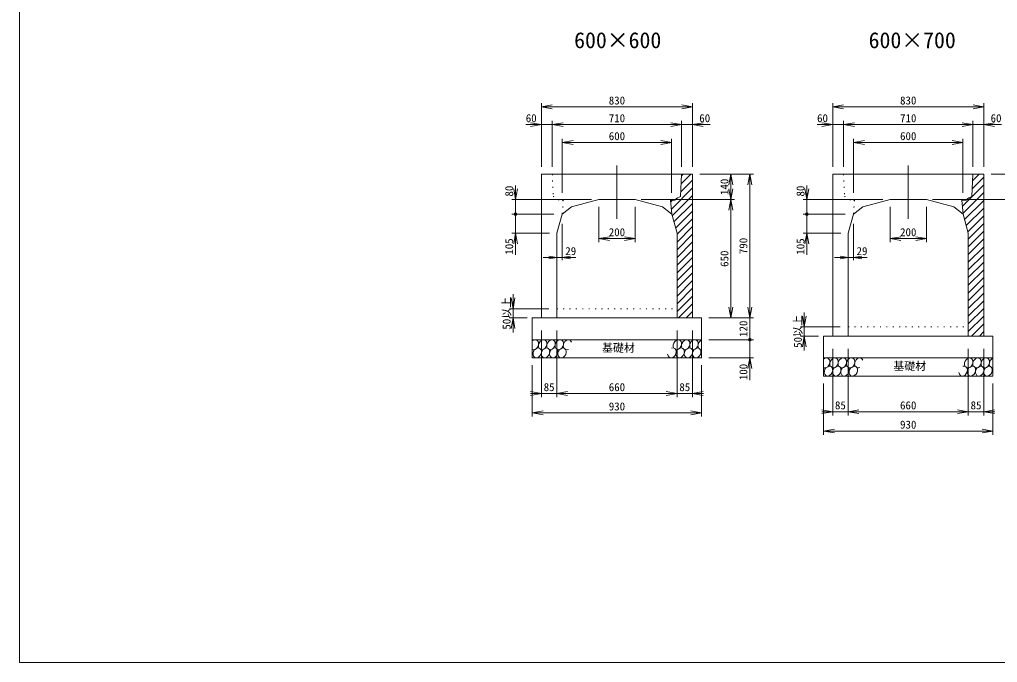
# Model space of a CAD drawing. Units: millimetres, scale not verified. Extents: x 2577 to 21887, y 2787 to 16449.
# Drawn here: x 2577 to 7949, y 2787 to 6320 of the extents above; entities that cross this region are included whole.
import ezdxf
from ezdxf.enums import TextEntityAlignment as Align

# ---------------------------------------------------------------- set-up
doc = ezdxf.new("R2010")
doc.units = ezdxf.units.MM
doc.header["$LTSCALE"] = 20
doc.linetypes.add('DOTTED', pattern=[1.75, 0.25, -1.5])
doc.layers.add('Layer1', color=4, linetype='Continuous', lineweight=18)
doc.styles.add('ＭＳ ゴシック-5.0-0.0', font='')
doc.styles.get('ＭＳ ゴシック-5.0-0.0').set_extended_font_data('ＭＳ ゴシック-5.0-0.0')

msp = doc.modelspace()

# ---------------------------------------------------------------- linework, layer by layer
at = {"layer": 'Layer1'}
for p, q in [((2577.44, 2786.81), (2577.44, 16448.97)), ((5443.71, 5510.85), (5443.71, 5860.29)), ((6273.71, 5510.85), (6273.71, 5860.29)), ((7043.71, 5510.85), (7043.71, 5860.29)), ((7873.71, 5510.85), (7873.71, 5860.29)), ((5443.71, 5840.29), (5502.8, 5850.71)), ((5443.71, 5840.29), (6273.71, 5840.29)), ((5443.71, 5840.29), (5502.8, 5829.87)), ((6273.71, 5840.29), (6214.62, 5850.71)), ((6273.71, 5840.29), (6214.62, 5829.87)), ((7043.71, 5840.29), (7102.8, 5850.71)), ((7043.71, 5840.29), (7873.71, 5840.29)), ((7043.71, 5840.29), (7102.8, 5829.87)), ((7873.71, 5840.29), (7814.62, 5850.71)), ((7873.71, 5840.29), (7814.62, 5829.87)), ((5443.71, 5743.05), (5384.62, 5753.47)), ((5443.71, 5510.85), (5443.71, 5763.05)), ((5503.71, 5510.85), (5503.71, 5763.05)), ((5503.71, 5510.85), (5503.71, 5763.05)), ((5503.71, 5743.05), (5562.8, 5753.47)), ((5503.71, 5743.05), (5562.8, 5753.47)), ((6213.71, 5743.05), (6154.62, 5753.47)), ((6213.71, 5743.05), (6154.62, 5753.47)), ((6213.71, 5510.85), (6213.71, 5763.05)), ((6273.71, 5510.85), (6273.71, 5763.05)), ((6273.71, 5743.05), (6332.8, 5753.47)), ((7043.71, 5743.05), (6984.62, 5753.47)), ((7043.71, 5510.85), (7043.71, 5763.05)), ((7103.71, 5510.85), (7103.71, 5763.05)), ((7103.71, 5510.85), (7103.71, 5763.05)), ((7103.71, 5743.05), (7162.8, 5753.47)), ((7103.71, 5743.05), (7162.8, 5753.47)), ((7813.71, 5743.05), (7754.62, 5753.47)), ((7813.71, 5743.05), (7754.62, 5753.47)), ((7813.71, 5510.85), (7813.71, 5763.05)), ((7873.71, 5510.85), (7873.71, 5763.05)), ((7873.71, 5743.05), (7932.8, 5753.47)), ((5357.84, 5743.05), (5443.71, 5743.05)), ((5443.71, 5743.05), (5384.62, 5732.63)), ((5443.71, 5743.05), (5503.71, 5743.05)), ((5503.71, 5743.05), (6213.71, 5743.05)), ((5503.71, 5743.05), (5562.8, 5732.63)), ((5503.71, 5743.05), (5562.8, 5732.63)), ((5503.71, 5743.05), (5563.71, 5743.05)), ((6213.71, 5743.05), (6153.71, 5743.05)), ((6213.71, 5743.05), (6154.62, 5732.63)), ((6213.71, 5743.05), (6154.62, 5732.63)), ((6213.71, 5743.05), (6273.71, 5743.05)), ((6273.71, 5743.05), (6332.8, 5732.63)), ((6371.04, 5743.05), (6273.71, 5743.05)), ((6957.84, 5743.05), (7043.71, 5743.05)), ((7043.71, 5743.05), (6984.62, 5732.63)), ((7043.71, 5743.05), (7103.71, 5743.05)), ((7103.71, 5743.05), (7813.71, 5743.05)), ((7103.71, 5743.05), (7162.8, 5732.63)), ((7103.71, 5743.05), (7162.8, 5732.63)), ((7103.71, 5743.05), (7163.71, 5743.05)), ((7813.71, 5743.05), (7753.71, 5743.05)), ((7813.71, 5743.05), (7754.62, 5732.63)), ((7813.71, 5743.05), (7754.62, 5732.63)), ((7813.71, 5743.05), (7873.71, 5743.05)), ((7873.71, 5743.05), (7932.8, 5732.63)), ((7971.04, 5743.05), (7873.71, 5743.05)), ((5558.71, 5367.85), (5558.71, 5664.41)), ((5558.71, 5644.41), (5617.8, 5654.83)), ((6158.71, 5644.41), (5558.71, 5644.41)), ((5558.71, 5644.41), (5617.8, 5633.99)), ((6158.71, 5644.41), (6099.62, 5654.83)), ((6158.71, 5644.41), (6099.62, 5633.99)), ((6158.71, 5367.85), (6158.71, 5664.41)), ((7158.71, 5367.85), (7158.71, 5664.41)), ((7158.71, 5644.41), (7217.8, 5654.83)), ((7758.71, 5644.41), (7158.71, 5644.41)), ((7158.71, 5644.41), (7217.8, 5633.99)), ((7758.71, 5644.41), (7699.62, 5654.83)), ((7758.71, 5644.41), (7699.62, 5633.99)), ((7758.71, 5367.85), (7758.71, 5664.41)), ((5858.71, 5225.53), (5858.71, 5518.01)), ((5858.71, 5225.53), (5858.71, 5518.01)), ((7458.71, 5225.53), (7458.71, 5518.01)), ((7458.71, 5225.53), (7458.71, 5518.01)), ((5443.71, 5470.85), (5858.71, 5470.85)), ((5443.71, 4680.85), (5443.71, 5470.85)), ((5858.71, 5470.85), (6062.02, 5470.85)), ((6273.71, 5470.85), (5858.71, 5470.85)), ((6213.71, 5470.85), (6208.71, 5347.85)), ((6273.71, 5437.21), (6209.74, 5373.25)), ((6264.91, 5470.85), (6211.54, 5417.47)), ((6222.49, 5470.85), (6213.34, 5461.69)), ((6273.71, 4680.85), (6273.71, 5470.85)), ((6313.71, 5470.85), (6504.28, 5470.85)), ((6313.71, 5470.85), (6608.34, 5470.85)), ((6484.28, 5470.85), (6473.86, 5411.76)), ((6484.28, 5330.85), (6484.28, 5470.85)), ((6484.28, 5470.85), (6494.7, 5411.76)), ((6588.34, 5470.85), (6577.92, 5411.76)), ((6588.34, 5470.85), (6588.34, 4680.85)), ((6588.34, 5470.85), (6598.76, 5411.76)), ((7043.71, 5470.85), (7458.71, 5470.85)), ((7043.71, 4580.85), (7043.71, 5470.85)), ((7458.71, 5470.85), (7662.02, 5470.85)), ((7873.71, 5470.85), (7458.71, 5470.85)), ((7813.71, 5470.85), (7808.71, 5347.85)), ((7873.71, 5453.72), (7810.44, 5390.45)), ((7848.41, 5470.85), (7812.24, 5434.68)), ((7873.71, 4580.85), (7873.71, 5470.85)), ((7913.71, 5470.85), (8104.28, 5470.85)), ((7913.71, 5470.85), (8208.34, 5470.85)), ((5301.89, 5330.85), (5291.48, 5389.93)), ((5301.89, 5407.49), (5301.89, 5330.85)), ((5301.89, 5330.85), (5312.31, 5389.93)), ((6273.71, 5394.79), (6157.54, 5278.62)), ((6484.28, 5330.85), (6473.86, 5389.93)), ((6484.28, 5330.85), (6494.7, 5389.93)), ((6901.89, 5330.85), (6891.48, 5389.93)), ((6901.89, 5407.49), (6901.89, 5330.85)), ((6901.89, 5330.85), (6912.31, 5389.93)), ((7873.71, 5411.29), (7756.35, 5293.94)), ((5718.71, 5330.85), (5281.89, 5330.85)), ((5301.89, 5330.85), (5301.89, 5250.85)), ((5758.71, 5330.85), (5608.71, 5290.85)), ((5758.71, 5330.85), (5858.71, 5330.85)), ((5958.71, 5330.85), (5858.71, 5330.85)), ((5951.96, 5330.85), (5958.71, 5330.85)), ((5958.71, 5330.85), (6108.71, 5290.85)), ((5991.96, 5330.85), (6504.28, 5330.85)), ((6153.71, 5327.85), (6159.71, 5250.85)), ((6153.71, 5327.85), (6176.47, 5327.85)), ((6164.34, 5327.85), (6154.48, 5317.98)), ((6273.71, 5352.36), (6162.41, 5241.06)), ((6484.28, 5330.85), (6473.86, 5271.76)), ((6484.28, 4680.85), (6484.28, 5330.85)), ((6484.28, 5330.85), (6494.7, 5271.76)), ((7318.71, 5330.85), (6881.89, 5330.85)), ((6901.89, 5330.85), (6901.89, 5250.85)), ((7358.71, 5330.85), (7208.71, 5290.85)), ((7358.71, 5330.85), (7458.71, 5330.85)), ((7558.71, 5330.85), (7458.71, 5330.85)), ((7551.96, 5330.85), (7558.71, 5330.85)), ((7558.71, 5330.85), (7708.71, 5290.85)), ((7591.96, 5330.85), (8104.28, 5330.85)), ((7753.71, 5327.85), (7759.71, 5250.85)), ((7753.71, 5327.85), (7776.47, 5327.85)), ((7873.71, 5368.87), (7759.42, 5254.58)), ((7873.71, 5326.44), (7768.02, 5220.75)), ((5608.71, 5290.85), (5557.71, 5250.85)), ((5758.71, 5290.85), (5758.71, 5096.38)), ((5958.71, 5290.85), (5958.71, 5096.38)), ((6108.71, 5290.85), (6159.71, 5250.85)), ((6273.71, 5309.93), (6171.59, 5207.82)), ((6273.71, 5267.51), (6180.77, 5174.57)), ((7208.71, 5290.85), (7157.71, 5250.85)), ((7358.71, 5290.85), (7358.71, 5096.38)), ((7558.71, 5290.85), (7558.71, 5096.38)), ((7708.71, 5290.85), (7759.71, 5250.85)), ((7873.71, 5284.01), (7777.2, 5187.51)), ((5512.41, 5250.85), (5281.89, 5250.85)), ((5301.89, 5145.85), (5301.89, 5250.85)), ((5557.71, 5250.85), (5528.71, 5145.85)), ((6159.71, 5250.85), (6188.71, 5145.85)), ((6273.71, 5225.08), (6188.71, 5140.08)), ((7112.41, 5250.85), (6881.89, 5250.85)), ((6901.89, 5145.85), (6901.89, 5250.85)), ((7157.71, 5250.85), (7128.71, 5145.85)), ((7759.71, 5250.85), (7788.71, 5145.85)), ((7873.71, 5241.59), (7786.38, 5154.26)), ((5558.71, 5115.85), (5558.71, 5197.08)), ((6273.71, 5182.66), (6188.71, 5097.66)), ((7158.71, 5115.85), (7158.71, 5197.08)), ((7873.71, 5199.16), (7788.71, 5114.16)), ((7873.71, 5156.73), (7788.71, 5071.73)), ((5488.71, 5145.85), (5281.89, 5145.85)), ((5301.89, 5145.85), (5291.48, 5086.76)), ((5301.89, 5145.85), (5312.31, 5086.76)), ((5301.89, 5027.93), (5301.89, 5145.85)), ((5528.71, 4680.85), (5528.71, 5145.85)), ((5558.71, 5115.85), (5558.71, 4997.6)), ((5758.71, 5116.38), (5817.8, 5126.8)), ((5758.71, 5116.38), (5958.71, 5116.38)), ((5758.71, 5116.38), (5817.8, 5105.96)), ((5958.71, 5116.38), (5899.62, 5126.8)), ((5958.71, 5116.38), (5899.62, 5105.96)), ((6188.71, 4680.85), (6188.71, 5145.85)), ((6273.71, 5140.23), (6188.71, 5055.23)), ((7088.71, 5145.85), (6881.89, 5145.85)), ((6901.89, 5145.85), (6891.48, 5086.76)), ((6901.89, 5145.85), (6912.31, 5086.76)), ((6901.89, 5027.93), (6901.89, 5145.85)), ((7128.71, 4580.85), (7128.71, 5145.85)), ((7158.71, 5115.85), (7158.71, 4997.6)), ((7358.71, 5116.38), (7417.8, 5126.8)), ((7358.71, 5116.38), (7558.71, 5116.38)), ((7358.71, 5116.38), (7417.8, 5105.96)), ((7558.71, 5116.38), (7499.62, 5126.8)), ((7558.71, 5116.38), (7499.62, 5105.96)), ((7788.71, 4580.85), (7788.71, 5145.85)), ((7873.71, 5114.31), (7788.71, 5029.31)), ((6273.71, 5097.8), (6188.71, 5012.8)), ((6273.71, 5055.38), (6188.71, 4970.38)), ((7873.71, 5071.88), (7788.71, 4986.88)), ((5528.71, 5012.6), (5453.71, 5012.6)), ((5528.71, 5012.6), (5484.39, 5020.42)), ((5528.71, 5012.6), (5484.39, 5004.79)), ((5528.71, 5012.6), (5558.71, 5012.6)), ((5558.71, 5012.6), (5603.02, 5020.42)), ((5558.71, 5012.6), (5603.02, 5004.79)), ((5558.71, 5012.6), (5633.71, 5012.6)), ((6273.71, 5012.95), (6188.71, 4927.95)), ((7128.71, 5012.6), (7053.71, 5012.6)), ((7128.71, 5012.6), (7084.39, 5020.42)), ((7128.71, 5012.6), (7084.39, 5004.79)), ((7128.71, 5012.6), (7158.71, 5012.6)), ((7158.71, 5012.6), (7203.02, 5020.42)), ((7158.71, 5012.6), (7203.02, 5004.79)), ((7158.71, 5012.6), (7233.71, 5012.6)), ((7873.71, 5029.46), (7788.71, 4944.46)), ((6273.71, 4970.52), (6188.71, 4885.52)), ((7873.71, 4987.03), (7788.71, 4902.03)), ((7873.71, 4944.6), (7788.71, 4859.6)), ((6273.71, 4928.1), (6188.71, 4843.1)), ((7873.71, 4902.18), (7788.71, 4817.18)), ((6273.71, 4885.67), (6188.71, 4800.67)), ((6273.71, 4843.24), (6188.71, 4758.24)), ((7873.71, 4859.75), (7788.71, 4774.75)), ((5287.87, 4730.85), (5277.45, 4789.93)), ((5287.87, 4730.85), (5287.87, 4810.85)), ((5287.87, 4730.85), (5298.29, 4789.93)), ((6273.71, 4800.82), (6188.71, 4715.82)), ((7873.71, 4817.32), (7788.71, 4732.32)), ((5484.35, 4730.85), (5267.87, 4730.85)), ((5287.87, 4730.85), (5287.87, 4680.85)), ((6273.71, 4758.39), (6196.16, 4680.85)), ((6484.28, 4680.85), (6473.86, 4739.93)), ((6484.28, 4680.85), (6494.7, 4739.93)), ((6588.34, 4680.85), (6577.92, 4739.93)), ((6588.34, 4680.85), (6577.92, 4739.93)), ((6588.34, 4680.85), (6577.92, 4739.93)), ((6588.34, 4680.85), (6588.34, 4740.85)), ((6588.34, 4680.85), (6588.34, 4740.85)), ((6588.34, 4680.85), (6598.76, 4739.93)), ((6588.34, 4680.85), (6598.76, 4739.93)), ((6588.34, 4680.85), (6598.76, 4739.93)), ((7873.71, 4774.9), (7788.71, 4689.9)), ((7873.71, 4732.47), (7788.71, 4647.47)), ((5365.96, 4680.85), (5267.87, 4680.85)), ((5287.87, 4680.85), (5277.45, 4621.76)), ((5287.87, 4680.85), (5298.29, 4621.76)), ((5287.87, 4680.85), (5287.87, 4600.85)), ((5393.71, 4680.85), (6323.71, 4680.85)), ((5393.71, 4560.85), (5393.71, 4680.85)), ((6273.71, 4715.96), (6238.59, 4680.85)), ((6323.71, 4560.85), (6323.71, 4680.85)), ((6363.71, 4680.85), (6504.28, 4680.85)), ((6363.71, 4680.85), (6608.34, 4680.85)), ((6588.34, 4560.85), (6588.34, 4680.85)), ((6887.87, 4630.85), (6877.45, 4689.93)), ((6887.87, 4630.85), (6887.87, 4710.85)), ((6887.87, 4630.85), (6898.29, 4689.93)), ((7873.71, 4690.04), (7788.71, 4605.04)), ((7084.35, 4630.85), (6867.87, 4630.85)), ((6887.87, 4630.85), (6887.87, 4580.85)), ((7873.71, 4647.62), (7806.94, 4580.85)), ((5443.71, 4610.85), (5443.71, 4244.93)), ((5528.71, 4610.85), (5528.71, 4244.93)), ((6188.71, 4610.85), (6188.71, 4244.93)), ((6273.71, 4610.85), (6273.71, 4244.93)), ((6965.96, 4580.85), (6867.87, 4580.85)), ((6887.87, 4580.85), (6877.45, 4521.76)), ((6887.87, 4580.85), (6898.29, 4521.76)), ((6887.87, 4580.85), (6887.87, 4500.85)), ((6993.71, 4580.85), (7923.71, 4580.85)), ((6993.71, 4460.85), (6993.71, 4580.85)), ((7873.71, 4605.19), (7849.36, 4580.85)), ((7923.71, 4460.85), (7923.71, 4580.85)), ((5393.71, 4560.85), (5393.71, 4460.85)), ((5393.71, 4560.85), (6323.71, 4560.85)), ((6323.71, 4460.85), (6323.71, 4560.85)), ((6363.71, 4560.85), (6608.34, 4560.85)), ((6588.34, 4560.85), (6588.34, 4500.85)), ((6588.34, 4460.85), (6588.34, 4560.85)), ((6588.34, 4560.85), (6588.34, 4500.85)), ((6323.71, 4460.85), (5393.71, 4460.85)), ((6363.71, 4460.85), (6608.34, 4460.85)), ((6588.34, 4460.85), (6577.92, 4401.76)), ((6588.34, 4460.85), (6598.76, 4401.76)), ((6588.34, 4338.23), (6588.34, 4460.85)), ((6993.71, 4460.85), (6993.71, 4360.85)), ((6993.71, 4460.85), (7923.71, 4460.85)), ((7043.71, 4510.85), (7043.71, 4144.93)), ((7128.71, 4510.85), (7128.71, 4144.93)), ((7788.71, 4510.85), (7788.71, 4144.93)), ((7873.71, 4510.85), (7873.71, 4144.93)), ((7923.71, 4360.85), (7923.71, 4460.85)), ((5393.71, 4420.85), (5393.71, 4138.76)), ((6323.71, 4420.85), (6323.71, 4138.76)), ((7923.71, 4360.85), (6993.71, 4360.85)), ((6993.71, 4320.85), (6993.71, 4038.76)), ((7923.71, 4320.85), (7923.71, 4038.76)), ((5443.71, 4264.93), (5383.71, 4264.93)), ((5443.71, 4264.93), (5384.62, 4275.35)), ((5443.71, 4264.93), (5384.62, 4254.51)), ((5528.71, 4264.93), (5443.71, 4264.93)), ((5528.71, 4264.93), (5587.8, 4275.35)), ((5528.71, 4264.93), (5587.8, 4275.35)), ((5528.71, 4264.93), (5587.8, 4254.51)), ((5528.71, 4264.93), (5588.71, 4264.93)), ((6188.71, 4264.93), (5528.71, 4264.93)), ((5528.71, 4264.93), (5587.8, 4254.51)), ((6188.71, 4264.93), (6128.71, 4264.93)), ((6188.71, 4264.93), (6129.62, 4275.35)), ((6188.71, 4264.93), (6129.62, 4275.35)), ((6188.71, 4264.93), (6129.62, 4254.51)), ((6188.71, 4264.93), (6129.62, 4254.51)), ((6273.71, 4264.93), (6188.71, 4264.93)), ((6273.71, 4264.93), (6332.8, 4275.35)), ((6273.71, 4264.93), (6332.8, 4254.51)), ((6273.71, 4264.93), (6333.71, 4264.93)), ((5393.71, 4158.76), (5452.8, 4169.18)), ((5393.71, 4158.76), (6323.71, 4158.76)), ((5393.71, 4158.76), (5452.8, 4148.34)), ((6323.71, 4158.76), (6264.62, 4169.18)), ((6323.71, 4158.76), (6264.62, 4148.34)), ((7043.71, 4164.93), (6983.71, 4164.93)), ((7043.71, 4164.93), (6984.62, 4175.35)), ((7043.71, 4164.93), (6984.62, 4154.51)), ((7128.71, 4164.93), (7043.71, 4164.93)), ((7128.71, 4164.93), (7187.8, 4175.35)), ((7128.71, 4164.93), (7187.8, 4175.35)), ((7128.71, 4164.93), (7187.8, 4154.51)), ((7128.71, 4164.93), (7188.71, 4164.93)), ((7788.71, 4164.93), (7128.71, 4164.93)), ((7128.71, 4164.93), (7187.8, 4154.51)), ((7788.71, 4164.93), (7728.71, 4164.93)), ((7788.71, 4164.93), (7729.62, 4175.35)), ((7788.71, 4164.93), (7729.62, 4175.35)), ((7788.71, 4164.93), (7729.62, 4154.51)), ((7788.71, 4164.93), (7729.62, 4154.51)), ((7873.71, 4164.93), (7788.71, 4164.93)), ((7873.71, 4164.93), (7932.8, 4175.35)), ((7873.71, 4164.93), (7932.8, 4154.51)), ((7873.71, 4164.93), (7933.71, 4164.93)), ((6993.71, 4058.76), (7052.8, 4069.18)), ((6993.71, 4058.76), (7923.71, 4058.76)), ((6993.71, 4058.76), (7052.8, 4048.34)), ((7923.71, 4058.76), (7864.62, 4069.18)), ((7923.71, 4058.76), (7864.62, 4048.34)), ((2577.44, 2786.81), (21887.41, 2786.81))]:
    msp.add_line(p, q, dxfattribs=at)
at = {"layer": 'Layer1', "linetype": 'DOTTED', "lineweight": 13}
for p, q in [((5503.71, 5470.85), (5508.71, 5347.85)), ((7103.71, 5470.85), (7108.71, 5347.85)), ((5563.71, 5327.85), (5540.94, 5327.85)), ((5563.71, 5327.85), (5557.71, 5250.85)), ((7163.71, 5327.85), (7140.94, 5327.85)), ((7163.71, 5327.85), (7157.71, 5250.85)), ((5528.71, 4730.85), (6188.71, 4730.85)), ((7128.71, 4630.85), (7788.71, 4630.85))]:
    msp.add_line(p, q, dxfattribs=at)
at = {"layer": 'Layer1'}
for centre in [(5301.89, 5250.85), (6901.89, 5250.85), (6588.34, 4560.85)]:
    msp.add_circle(centre, 7.43, dxfattribs=at)
at = {"layer": 'Layer1', "linetype": 'DOTTED', "lineweight": 13}
for centre in [(5483.85, 5271.81), (7083.85, 5271.81)]:
    msp.add_arc(centre, 80, 44.46712, 71.89707, dxfattribs=at)
at = {"layer": 'Layer1'}
for centre in [(6233.57, 5271.81), (7833.57, 5271.81)]:
    msp.add_arc(centre, 80, 108.10293, 135.53288, dxfattribs=at)
for centre, start_param, end_param in [((5405.34, 4533.03), 3.1641089, 7.3535633), ((5420.71, 4488.36), 1.1965976, 6.8860585), ((5450.86, 4533.03), 3.2518953, 8.9063261), ((5466.24, 4488.36), 1.1965976, 6.8860585), ((5496.38, 4533.03), 3.2518953, 8.9063261), ((5511.76, 4488.36), 1.1965976, 6.8860585), ((5541.91, 4533.03), 3.2518953, 8.9063261), ((5557.28, 4488.36), 1.1965976, 6.8860585), ((5587.43, 4533.03), 5.610227, 8.9063261), ((6160.43, 4488.36), 2.1791837, 6.8860585), ((6190.57, 4533.03), 3.2518953, 8.9063261), ((6205.95, 4488.36), 1.1965976, 6.8860585), ((6236.1, 4533.03), 3.2518953, 8.9063261), ((6251.48, 4488.36), 1.1965976, 6.8860585), ((6281.62, 4533.03), 3.2518953, 8.9063261), ((6297, 4488.36), 1.1965976, 6.8860585), ((6327.15, 4533.03), 0.6949414, 2.6231408), ((5587.43, 4533.03), 3.2518953, 3.8893366), ((6327.15, 4533.03), 3.2518953, 3.5395455), ((7005.34, 4433.03), 3.1641089, 7.3535633), ((7050.86, 4433.03), 3.2518953, 8.9063261), ((7096.38, 4433.03), 3.2518953, 8.9063261), ((7141.91, 4433.03), 3.2518953, 8.9063261), ((7187.43, 4433.03), 5.610227, 8.9063261), ((7790.57, 4433.03), 3.2518953, 8.9063261), ((7836.1, 4433.03), 3.2518953, 8.9063261), ((7881.62, 4433.03), 3.2518953, 8.9063261), ((7927.15, 4433.03), 0.6949414, 2.6231408), ((7020.71, 4388.36), 1.1965976, 6.8860585), ((7066.24, 4388.36), 1.1965976, 6.8860585), ((7111.76, 4388.36), 1.1965976, 6.8860585), ((7157.28, 4388.36), 1.1965976, 6.8860585), ((7187.43, 4433.03), 3.2518953, 3.8893366), ((7760.43, 4388.36), 2.1791837, 6.8860585), ((7805.95, 4388.36), 1.1965976, 6.8860585), ((7851.48, 4388.36), 1.1965976, 6.8860585), ((7897, 4388.36), 1.1965976, 6.8860585), ((7927.15, 4433.03), 3.2518953, 3.5395455)]:
    msp.add_ellipse(centre, major_axis=(12.08, 25.9), ratio=0.766667, start_param=start_param, end_param=end_param, dxfattribs=at)

# ---------------------------------------------------------------- texts
at = {"layer": 'Layer1', "color": 7, "style": 'ＭＳ ゴシック-5.0-0.0'}
for s, p in [('600×600', (5862.93, 6250.89)), ('600×700', (7480.53, 6250.89))]:
    msp.add_text(s, height=87.98, dxfattribs=at).set_placement(p, align=Align.TOP_CENTER)
for s, p in [('830', (5858.71, 5840.29)), ('830', (7458.71, 5840.29)), ('60', (5387.84, 5743.05)), ('710', (5858.71, 5743.05)), ('60', (6341.04, 5743.05)), ('60', (6987.84, 5743.05)), ('710', (7458.71, 5743.05)), ('60', (7941.04, 5743.05)), ('600', (5858.71, 5644.41)), ('600', (7458.71, 5644.41)), ('200', (5858.71, 5116.38)), ('200', (7458.71, 5116.38)), ('29', (5604.88, 5012.6)), ('29', (7204.88, 5012.6)), ('基礎材', (5867, 4480.63)), ('基礎材', (7467, 4380.63)), ('85', (5486.21, 4264.93)), ('660', (5858.71, 4264.93)), ('85', (6231.21, 4264.93)), ('930', (5858.71, 4158.76)), ('85', (7086.21, 4164.93)), ('660', (7458.71, 4164.93)), ('85', (7831.21, 4164.93)), ('930', (7458.71, 4058.76))]:
    msp.add_text(s, height=43.99, dxfattribs=at).set_placement(p, align=Align.BOTTOM_CENTER)
for s, p in [('140', (6484.28, 5400.85)), ('80', (5301.89, 5377.49)), ('80', (6901.89, 5377.49)), ('105', (5301.89, 5072.93)), ('790', (6588.34, 5075.85)), ('105', (6901.89, 5072.93)), ('650', (6484.28, 5005.85)), ('50以上', (5287.87, 4705.85)), ('50以上', (6887.87, 4605.85)), ('120', (6588.34, 4620.85)), ('100', (6588.34, 4383.23))]:
    msp.add_text(s, height=43.99, rotation=90, dxfattribs=at).set_placement(p, align=Align.BOTTOM_CENTER)

doc.saveas('drawing.dxf')
